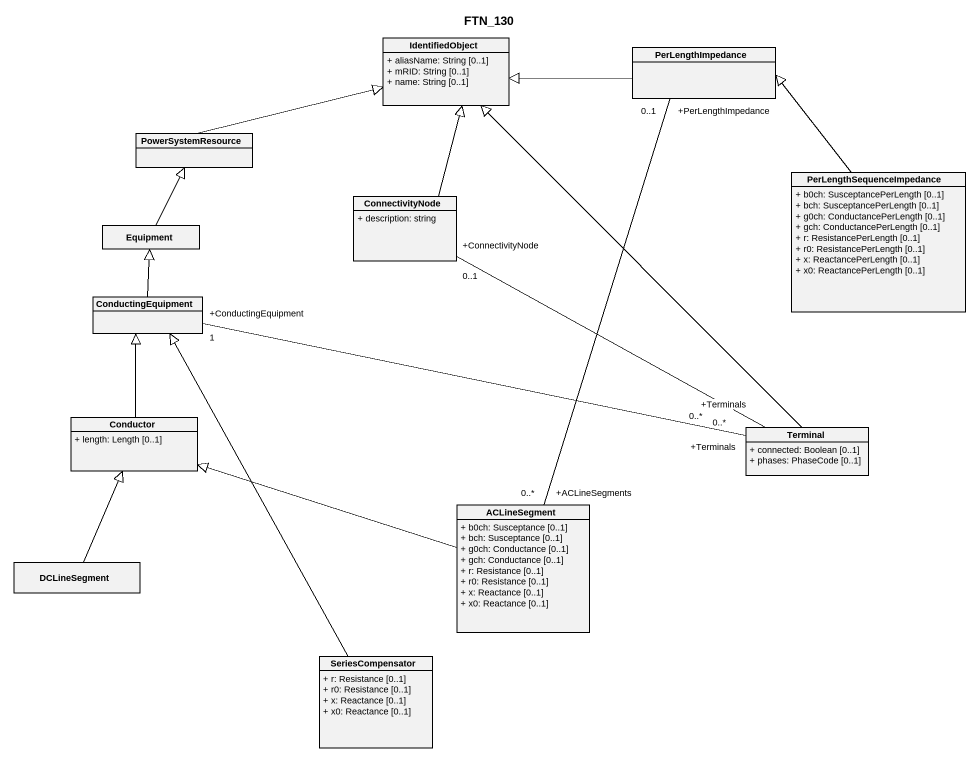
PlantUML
@startuml
title FTN_130
hide circle
hide empty members
skinparam classAttributeIconSize 0
class IdentifiedObject {
  + aliasName: String [0..1]
  + mRID: String [0..1]
  + name: String [0..1]
}
class PerLengthImpedance
class PowerSystemResource
class PerLengthSequenceImpedance {
  + b0ch: SusceptancePerLength [0..1]
  + bch: SusceptancePerLength [0..1]
  + g0ch: ConductancePerLength [0..1]
  + gch: ConductancePerLength [0..1]
  + r: ResistancePerLength [0..1]
  + r0: ResistancePerLength [0..1]
  + x: ReactancePerLength [0..1]
  + x0: ReactancePerLength [0..1]
}
class Equipment
class ConnectivityNode {
  + description: string
}
class ConductingEquipment
class Conductor {
  + length: Length [0..1]
}
class Terminal {
  + connected: Boolean [0..1]
  + phases: PhaseCode [0..1]
}
class ACLineSegment {
  + b0ch: Susceptance [0..1]
  + bch: Susceptance [0..1]
  + g0ch: Conductance [0..1]
  + gch: Conductance [0..1]
  + r: Resistance [0..1]
  + r0: Resistance [0..1]
  + x: Reactance [0..1]
  + x0: Reactance [0..1]
}
class DCLineSegment
class SeriesCompensator {
  + r: Resistance [0..1]
  + r0: Resistance [0..1]
  + x: Reactance [0..1]
  + x0: Reactance [0..1]
}
PerLengthImpedance -left-|> IdentifiedObject
PerLengthImpedance "+PerLengthImpedance\n0..1" -- "+ACLineSegments\n0..*" ACLineSegment
PowerSystemResource -right-|> IdentifiedObject
PerLengthSequenceImpedance -up-|> PerLengthImpedance
Equipment -up-|> PowerSystemResource
ConnectivityNode -up-|> IdentifiedObject
ConductingEquipment -up-|> Equipment
Conductor -up-|> ConductingEquipment
Terminal -up-|> IdentifiedObject
Terminal "+Terminals\n0..*" -left- "+ConnectivityNode\n0..1" ConnectivityNode
Terminal "+Terminals\n0..*" -left- "+ConductingEquipment\n1" ConductingEquipment
ACLineSegment -left-|> Conductor
DCLineSegment -up-|> Conductor
SeriesCompensator -up-|> ConductingEquipment
@enduml
